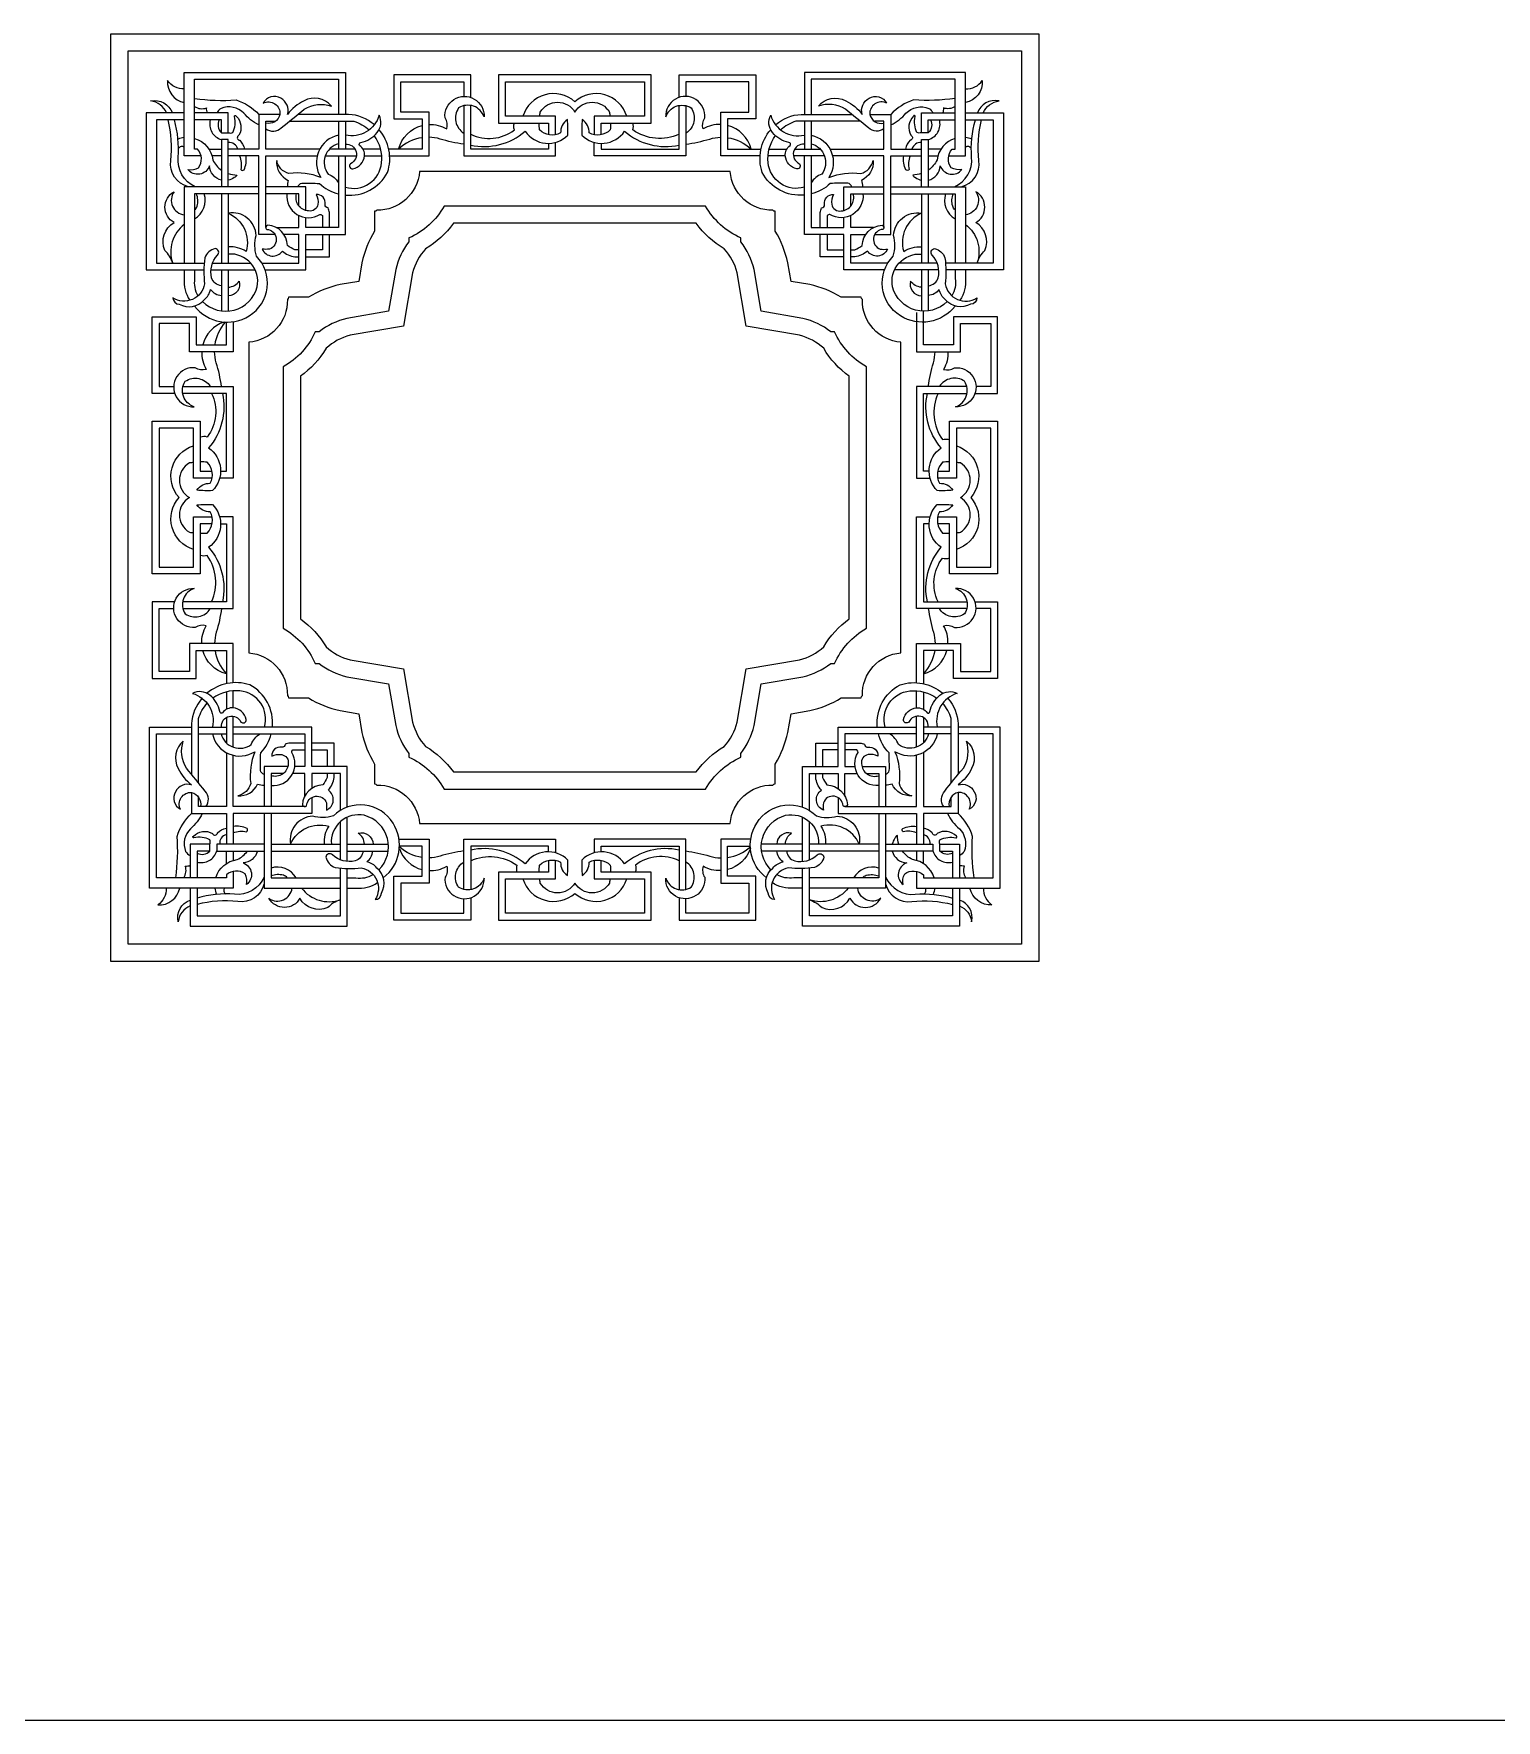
# Model space of a CAD drawing. Extents: x -66030 to 95157, y -13132 to 45879.
# Drawn here: x 35847 to 37883, y 12264 to 14611 of the extents above; entities that cross this region are included whole.
import ezdxf

# ---------------------------------------------------------------- set-up
doc = ezdxf.new("R2010")
doc.units = 0
doc.header["$LTSCALE"] = 100
doc.header["$MEASUREMENT"] = 0
for name, color, linetype in [('3', 11, 'CONTINUOUS'), ('4', 121, 'CONTINUOUS'), ('7', 105, 'CONTINUOUS')]:
    doc.layers.add(name, color=color, linetype=linetype)

msp = doc.modelspace()

# ---------------------------------------------------------------- linework, layer by layer
at = {"layer": '3'}
for p, q in [((36118.2, 14500.9), (36071.3, 14500.9)), ((36108.6, 14491.3), (36071.3, 14491.3)), ((36108.6, 14473.4), (36108.6, 14491.3)), ((36118.2, 14473.4), (36118.2, 14500.9)), ((36271.5, 14489.3), (36271.5, 14450.6)), ((36281.1, 14489.3), (36281.1, 14450.6)), ((36919.9, 14489.3), (36919.9, 14450.6)), ((36929.5, 14489.3), (36929.5, 14450.6)), ((37082.8, 14500.9), (37129.7, 14500.9)), ((37082.8, 14473.4), (37082.8, 14500.9)), ((37092.4, 14491.3), (37129.7, 14491.3)), ((37092.4, 14473.4), (37092.4, 14491.3)), ((36091.1, 14450.6), (36108.6, 14450.6)), ((36170.3, 14341.5), (36170.3, 14441)), ((36170.3, 14441), (36241.8, 14441)), ((36253.1, 14441), (36296.3, 14441)), ((36307.8, 14441), (36331.7, 14441)), ((36893.2, 14441), (36869.3, 14441)), ((36947.9, 14441), (36904.7, 14441)), ((37030.7, 14441), (36959.2, 14441)), ((37030.7, 14341.5), (37030.7, 14441)), ((37109.9, 14450.6), (37092.4, 14450.6)), ((36108.6, 14388.5), (36108.6, 14292)), ((36118.2, 14388.5), (36118.2, 14292)), ((37082.8, 14388.5), (37082.8, 14292)), ((37092.4, 14388.5), (37092.4, 14292)), ((36094.1, 14282.4), (36155.6, 14282.4)), ((36108.6, 14282.4), (36108.6, 14225.4)), ((36118.2, 14282.4), (36118.2, 14225.1)), ((37106.9, 14282.4), (37045.4, 14282.4)), ((37082.8, 14282.4), (37082.8, 14225.1)), ((37092.4, 14282.4), (37092.4, 14225.4)), ((36125.1, 13672.9), (36125.1, 13696.7)), ((37075.9, 13672.9), (37075.9, 13696.7)), ((36076.7, 13646.2), (36115.5, 13646.2)), ((36125.1, 13618.1), (36125.1, 13661.4)), ((37075.9, 13618.1), (37075.9, 13661.4)), ((37124.3, 13646.2), (37085.5, 13646.2)), ((36076.7, 13636.6), (36115.5, 13636.6)), ((37124.3, 13636.6), (37085.5, 13636.6)), ((36125.1, 13535.4), (36125.1, 13606.9)), ((37075.9, 13535.4), (37075.9, 13606.9)), ((36224.6, 13535.4), (36125.1, 13535.4)), ((36976.4, 13535.4), (37075.9, 13535.4)), ((36283.7, 13459.1), (36283.7, 13520.6)), ((36917.3, 13459.1), (36917.3, 13520.6)), ((36092.6, 13483.2), (36065.2, 13483.2)), ((36065.2, 13483.2), (36065.2, 13436.4)), ((36177.6, 13483.2), (36274.1, 13483.2)), ((36283.7, 13483.2), (36340.9, 13483.2)), ((36917.3, 13483.2), (36860.1, 13483.2)), ((37023.4, 13483.2), (36926.9, 13483.2)), ((37108.4, 13483.2), (37135.8, 13483.2)), ((37135.8, 13483.2), (37135.8, 13436.4)), ((36092.6, 13473.6), (36074.8, 13473.6)), ((36074.8, 13473.6), (36074.8, 13436.4)), ((36115.5, 13456.1), (36115.5, 13473.6)), ((36177.6, 13473.6), (36274.1, 13473.6)), ((36283.7, 13473.6), (36340.7, 13473.6)), ((36917.3, 13473.6), (36860.3, 13473.6)), ((37023.4, 13473.6), (36926.9, 13473.6)), ((37085.5, 13456.1), (37085.5, 13473.6)), ((37108.4, 13473.6), (37126.2, 13473.6)), ((37126.2, 13473.6), (37126.2, 13436.4))]:
    msp.add_line(p, q, dxfattribs=at)
at = {"layer": '3', "color": 2}
msp.add_line((-66030.3, 12263.7), (95136.1, 12263.7), dxfattribs=at)
at = {"layer": '3'}
for points in [[(36080, 14441), (36056.9, 14441), (36056.9, 14552.6), (36056.9, 14557.4), (36281.1, 14557.4), (36281.1, 14498.9)], [(37121, 14441), (37144.1, 14441), (37144.1, 14552.6), (37144.1, 14557.4), (36919.9, 14557.4), (36919.9, 14498.9)], [(36455.5, 14522.6), (36455.5, 14553.9), (36348.7, 14553.9), (36348.7, 14492.5), (36387.9, 14492.5), (36387.9, 14450.6), (36341.4, 14450.6)], [(36342.8, 14441), (36397.5, 14441), (36397.5, 14502.1), (36358.3, 14502.1), (36358.3, 14544.3), (36445.9, 14544.3), (36445.9, 14523.9)], [(36637, 14470.5), (36637, 14486.8), (36706.8, 14486.8), (36706.8, 14553.9), (36600.5, 14553.9), (36494.2, 14553.9), (36494.2, 14486.8), (36564, 14486.8), (36564, 14470.5)], [(36573.6, 14470.5), (36573.6, 14496.4), (36503.8, 14496.4), (36503.8, 14544.3), (36600.5, 14544.3), (36697.2, 14544.3), (36697.2, 14496.4), (36627.4, 14496.4), (36627.4, 14470.5)], [(36745.5, 14522.6), (36745.5, 14553.9), (36852.3, 14553.9), (36852.3, 14492.5), (36813.1, 14492.5), (36813.1, 14450.6), (36859.6, 14450.6)], [(36858.2, 14441), (36803.5, 14441), (36803.5, 14502.1), (36842.7, 14502.1), (36842.7, 14544.3), (36755.1, 14544.3), (36755.1, 14523.9)], [(36445.9, 14511), (36445.9, 14441), (36573.6, 14441), (36573.6, 14460)], [(36564, 14458.6), (36564, 14450.6), (36455.5, 14450.6), (36455.5, 14511.3)], [(36755.1, 14511), (36755.1, 14441), (36627.4, 14441), (36627.4, 14460)], [(36637, 14458.6), (36637, 14450.6), (36745.5, 14450.6), (36745.5, 14511.3)], [(36056.9, 14500.9), (36011.2, 14500.9), (36004, 14500.9), (36004, 14287.2), (36004, 14282.4), (36084.2, 14282.4)], [(36056.9, 14491.3), (36018.4, 14491.3), (36018.4, 14292), (36084.7, 14292)], [(36190.1, 14498.9), (36160.7, 14498.9), (36160.7, 14450.6), (36118.2, 14450.6)], [(36245.5, 14450.6), (36170.3, 14450.6), (36170.3, 14489.3), (36183.7, 14489.3)], [(36955.5, 14450.6), (37030.7, 14450.6), (37030.7, 14489.3), (37017.3, 14489.3)], [(37010.9, 14498.9), (37040.3, 14498.9), (37040.3, 14450.6), (37082.8, 14450.6)], [(37144.1, 14491.3), (37182.6, 14491.3), (37182.6, 14292), (37116.3, 14292)], [(37144.1, 14500.9), (37189.8, 14500.9), (37197, 14500.9), (37197, 14287.2), (37197, 14282.4), (37116.8, 14282.4)], [(36118.2, 14398.1), (36118.2, 14464), (36108.6, 14464), (36108.6, 14398.1)], [(37082.8, 14398.1), (37082.8, 14464), (37092.4, 14464), (37092.4, 14398.1)], [(36108.6, 14441), (36095.4, 14441)], [(36183, 14331.9), (36160.7, 14331.9), (36160.7, 14441), (36118.2, 14441)], [(36169.5, 14282.4), (36226, 14282.4), (36226, 14331.9), (36281.1, 14331.9), (36281.1, 14441)], [(36271.5, 14441), (36271.5, 14341.5), (36226, 14341.5), (36226, 14355.4)], [(36294.5, 14450.6), (36259, 14450.6)], [(36330.1, 14450.6), (36305.6, 14450.6)], [(36870.9, 14450.6), (36895.4, 14450.6)], [(36906.5, 14450.6), (36942, 14450.6)], [(37031.5, 14282.4), (36975, 14282.4), (36975, 14331.9), (36919.9, 14331.9), (36919.9, 14441)], [(36929.5, 14441), (36929.5, 14341.5), (36975, 14341.5), (36975, 14355.4)], [(37018, 14331.9), (37040.3, 14331.9), (37040.3, 14441), (37082.8, 14441)], [(37092.4, 14441), (37105.6, 14441)], [(36160.7, 14398.1), (36056.9, 14398.1), (36056.9, 14292)], [(36226, 14365.2), (36226, 14398.1), (36170.3, 14398.1)], [(36975, 14365.2), (36975, 14398.1), (37030.7, 14398.1)], [(37040.3, 14398.1), (37144.1, 14398.1), (37144.1, 14292)], [(36160.7, 14388.5), (36071.3, 14388.5), (36071.3, 14292)], [(36216.4, 14371.5), (36216.4, 14388.5), (36170.3, 14388.5)], [(36984.6, 14371.5), (36984.6, 14388.5), (37030.7, 14388.5)], [(37040.3, 14388.5), (37129.7, 14388.5), (37129.7, 14292)], [(36184.9, 14341.5), (36216.4, 14341.5), (36216.4, 14358.3)], [(37016.1, 14341.5), (36984.6, 14341.5), (36984.6, 14358.3)], [(36164.9, 14292), (36216.4, 14292), (36216.4, 14331.9), (36195.5, 14331.9)], [(36249.3, 14331.9), (36249.3, 14310.4), (36226, 14310.4)], [(36226, 14300.8), (36258.9, 14300.8), (36258.9, 14331.9)], [(36975, 14300.8), (36942.1, 14300.8), (36942.1, 14331.9)], [(36951.7, 14331.9), (36951.7, 14310.4), (36975, 14310.4)], [(37036.1, 14292), (36984.6, 14292), (36984.6, 14331.9), (37005.5, 14331.9)], [(36096.3, 14292), (36149.3, 14292)], [(37104.7, 14292), (37051.7, 14292)], [(36043.5, 14110.6), (36012.2, 14110.6), (36012.2, 14217.3), (36073.6, 14217.3), (36073.6, 14178.2), (36115.5, 14178.2), (36115.5, 14209.7)], [(36125.1, 14210.3), (36125.1, 14168.6), (36064, 14168.6), (36064, 14207.7), (36021.8, 14207.7), (36021.8, 14120.2), (36042.1, 14120.2)], [(37075.9, 14223.3), (37075.9, 14168.6), (37137, 14168.6), (37137, 14207.7), (37179.2, 14207.7), (37179.2, 14120.2), (37158.9, 14120.2)], [(37157.5, 14110.6), (37188.8, 14110.6), (37188.8, 14217.3), (37127.4, 14217.3), (37127.4, 14178.2), (37085.5, 14178.2), (37085.5, 14224.6)], [(36107.5, 14002.1), (36115.5, 14002.1), (36115.5, 14110.6), (36054.7, 14110.6)], [(36055.1, 14120.2), (36125.1, 14120.2), (36125.1, 13992.5), (36106.1, 13992.5)], [(37145.9, 14120.2), (37075.9, 14120.2), (37075.9, 13992.5), (37094.9, 13992.5)], [(37093.5, 14002.1), (37085.5, 14002.1), (37085.5, 14110.6), (37146.3, 14110.6)], [(36095.5, 13929.1), (36079.2, 13929.1), (36079.2, 13859.2), (36012.2, 13859.2), (36012.2, 13965.6), (36012.2, 14071.9), (36079.2, 14071.9), (36079.2, 14002.1), (36095.5, 14002.1)], [(36095.6, 13992.5), (36069.6, 13992.5), (36069.6, 14062.3), (36021.8, 14062.3), (36021.8, 13965.6), (36021.8, 13868.8), (36069.6, 13868.8), (36069.6, 13938.7), (36095.6, 13938.7)], [(37105.4, 13938.7), (37131.4, 13938.7), (37131.4, 13868.8), (37179.2, 13868.8), (37179.2, 13965.6), (37179.2, 14062.3), (37131.4, 14062.3), (37131.4, 13992.5), (37105.4, 13992.5)], [(37105.5, 14002.1), (37121.8, 14002.1), (37121.8, 14071.9), (37188.8, 14071.9), (37188.8, 13965.6), (37188.8, 13859.2), (37121.8, 13859.2), (37121.8, 13929.1), (37105.5, 13929.1)], [(36107.5, 13929.1), (36115.5, 13929.1), (36115.5, 13820.6), (36054.7, 13820.6)], [(36055.1, 13811), (36125.1, 13811), (36125.1, 13938.7), (36106.1, 13938.7)], [(37145.9, 13811), (37075.9, 13811), (37075.9, 13938.7), (37094.9, 13938.7)], [(37093.5, 13929.1), (37085.5, 13929.1), (37085.5, 13820.6), (37146.3, 13820.6)], [(36043.5, 13820.6), (36012.2, 13820.6), (36012.2, 13713.8), (36073.6, 13713.8), (36073.6, 13752.9), (36115.5, 13752.9), (36115.5, 13706.5)], [(36125.1, 13707.8), (36125.1, 13762.5), (36064, 13762.5), (36064, 13723.4), (36021.8, 13723.4), (36021.8, 13811), (36042.1, 13811)], [(37075.9, 13707.8), (37075.9, 13762.5), (37137, 13762.5), (37137, 13723.4), (37179.2, 13723.4), (37179.2, 13811), (37158.9, 13811)], [(37157.5, 13820.6), (37188.8, 13820.6), (37188.8, 13713.8), (37127.4, 13713.8), (37127.4, 13752.9), (37085.5, 13752.9), (37085.5, 13706.5)], [(36115.5, 13695.2), (36115.5, 13670.7)], [(37085.5, 13695.2), (37085.5, 13670.7)], [(36125.1, 13445.1), (36125.1, 13422), (36013.5, 13422), (36008.7, 13422), (36008.7, 13646.2), (36067.1, 13646.2)], [(36115.5, 13659.5), (36115.5, 13624.1)], [(36283.7, 13534.6), (36283.7, 13591.1), (36234.2, 13591.1), (36234.2, 13646.2), (36125.1, 13646.2)], [(36917.3, 13534.6), (36917.3, 13591.1), (36966.8, 13591.1), (36966.8, 13646.2), (37075.9, 13646.2)], [(37075.9, 13445.1), (37075.9, 13422), (37187.5, 13422), (37192.3, 13422), (37192.3, 13646.2), (37133.9, 13646.2)], [(37085.5, 13659.5), (37085.5, 13624.1)], [(36125.1, 13636.6), (36224.6, 13636.6), (36224.6, 13591.1), (36210.7, 13591.1)], [(36265.3, 13591.1), (36265.3, 13623.9), (36234.2, 13623.9)], [(36935.7, 13591.1), (36935.7, 13623.9), (36966.8, 13623.9)], [(37075.9, 13636.6), (36976.4, 13636.6), (36976.4, 13591.1), (36990.3, 13591.1)], [(36115.5, 13610.6), (36115.5, 13535.4), (36076.7, 13535.4), (36076.7, 13548.7)], [(36234.2, 13614.3), (36255.7, 13614.3), (36255.7, 13591.1)], [(36966.8, 13614.3), (36945.3, 13614.3), (36945.3, 13591.1)], [(37085.5, 13610.6), (37085.5, 13535.4), (37124.3, 13535.4), (37124.3, 13548.7)], [(36200.9, 13591.1), (36168, 13591.1), (36168, 13535.4)], [(36194.6, 13581.5), (36177.6, 13581.5), (36177.6, 13535.4)], [(36224.6, 13550), (36224.6, 13581.5), (36207.8, 13581.5)], [(36274.1, 13529.9), (36274.1, 13581.5), (36234.2, 13581.5), (36234.2, 13560.6)], [(36926.9, 13529.9), (36926.9, 13581.5), (36966.8, 13581.5), (36966.8, 13560.6)], [(36976.4, 13550), (36976.4, 13581.5), (36993.2, 13581.5)], [(37000.1, 13591.1), (37033, 13591.1), (37033, 13535.4)], [(37006.4, 13581.5), (37023.4, 13581.5), (37023.4, 13535.4)], [(36067.1, 13555.2), (36067.1, 13525.8), (36115.5, 13525.8), (36115.5, 13483.2)], [(36234.2, 13548), (36234.2, 13525.8), (36125.1, 13525.8), (36125.1, 13483.2)], [(36966.8, 13548), (36966.8, 13525.8), (37075.9, 13525.8), (37075.9, 13483.2)], [(37133.9, 13555.2), (37133.9, 13525.8), (37085.5, 13525.8), (37085.5, 13483.2)], [(36168, 13525.8), (36168, 13422), (36274.1, 13422)], [(36177.6, 13525.8), (36177.6, 13436.4), (36274.1, 13436.4)], [(37023.4, 13525.8), (37023.4, 13436.4), (36926.9, 13436.4)], [(37033, 13525.8), (37033, 13422), (36926.9, 13422)], [(36274.1, 13461.4), (36274.1, 13514.3)], [(36926.9, 13461.4), (36926.9, 13514.3)], [(36168, 13483.2), (36102.1, 13483.2), (36102.1, 13473.6), (36168, 13473.6)], [(36455.5, 13408.6), (36455.5, 13377.3), (36348.7, 13377.3), (36348.7, 13438.7), (36387.9, 13438.7), (36387.9, 13480.5), (36356.4, 13480.5)], [(36355.8, 13490.1), (36397.5, 13490.1), (36397.5, 13429.1), (36358.3, 13429.1), (36358.3, 13386.9), (36445.9, 13386.9), (36445.9, 13407.2)], [(36445.9, 13420.1), (36445.9, 13490.1), (36573.6, 13490.1), (36573.6, 13471.2)], [(36564, 13472.5), (36564, 13480.5), (36455.5, 13480.5), (36455.5, 13419.8)], [(36755.1, 13420.1), (36755.1, 13490.1), (36627.4, 13490.1), (36627.4, 13471.2)], [(36637, 13472.5), (36637, 13480.5), (36745.5, 13480.5), (36745.5, 13419.8)], [(36745.5, 13408.6), (36745.5, 13377.3), (36852.3, 13377.3), (36852.3, 13438.7), (36813.1, 13438.7), (36813.1, 13480.5), (36844.6, 13480.5)], [(36845.2, 13490.1), (36803.5, 13490.1), (36803.5, 13429.1), (36842.7, 13429.1), (36842.7, 13386.9), (36755.1, 13386.9), (36755.1, 13407.2)], [(37033, 13483.2), (37098.9, 13483.2), (37098.9, 13473.6), (37033, 13473.6)], [(36125.1, 13473.6), (36125.1, 13460.5)], [(36564, 13460.6), (36564, 13444.3), (36494.2, 13444.3), (36494.2, 13377.3), (36600.5, 13377.3), (36706.8, 13377.3), (36706.8, 13444.3), (36637, 13444.3), (36637, 13460.6)], [(36627.4, 13460.6), (36627.4, 13434.7), (36697.2, 13434.7), (36697.2, 13386.9), (36600.5, 13386.9), (36503.8, 13386.9), (36503.8, 13434.7), (36573.6, 13434.7), (36573.6, 13460.6)], [(37075.9, 13473.6), (37075.9, 13460.5)], [(36065.2, 13422), (36065.2, 13376.3), (36065.2, 13369.1), (36278.9, 13369.1), (36283.7, 13369.1), (36283.7, 13449.3)], [(36074.8, 13422), (36074.8, 13383.5), (36274.1, 13383.5), (36274.1, 13449.8)], [(37135.8, 13422), (37135.8, 13376.3), (37135.8, 13369.1), (36922.1, 13369.1), (36917.3, 13369.1), (36917.3, 13449.3)], [(37126.2, 13422), (37126.2, 13383.5), (36926.9, 13383.5), (36926.9, 13449.8)]]:
    msp.add_lwpolyline(points, dxfattribs=at)
for points in [[(36056.9, 14534.3, -0.257956), (36033.5, 14546, 0.377236), (36056.9, 14515.4, 0.377236)], [(36108.6, 14407.4, -0.332143), (36091.9, 14427.3, -0.604027), (36061.8, 14422.4, 0.192365), (36076.8, 14424.6, 0.3535), (36075.4, 14450.6), (36071.3, 14450.6), (36071.3, 14547.8), (36271.5, 14547.8), (36271.5, 14498.9)], [(37092.4, 14407.4, 0.332143), (37109.1, 14427.3, 0.604027), (37139.2, 14422.4, -0.192365), (37124.2, 14424.6, -0.3535), (37125.6, 14450.6), (37129.7, 14450.6), (37129.7, 14547.8), (36929.5, 14547.8), (36929.5, 14498.9)], [(37144.1, 14534.3, 0.257956), (37167.5, 14546, -0.377236), (37144.1, 14515.4)], [(36032.2, 14500.9, 0.269344), (36010.1, 14517.6, -0.382175), (36040.3, 14500.9)], [(36071.3, 14521.1, 0.054171), (36129, 14519, -0.130222), (36160.7, 14498.9)], [(36071.3, 14509.8, 0.233183), (36087.6, 14507.8, 0.104011), (36088.6, 14500.9)], [(36160.7, 14484.2, -0.110825), (36139.7, 14500.7, 0.297427), (36108, 14507.3, 0.157314), (36102.4, 14500.9, 0.157314)], [(36170.3, 14478.9, 0.368644), (36191.8, 14480.3, 0.015326), (36223.9, 14506.2, -0.221405), (36261.6, 14510.5, 0.354836), (36223.6, 14517.8, 0.121362), (36200.7, 14498.9, 0.352445), (36191.1, 14521.4, 0.426585), (36166.6, 14514.5, -0.57941), (36190.1, 14498.9, -0.408185), (36170.3, 14486.6)], [(36397.5, 14484.8, -0.141869), (36422.1, 14478.8, 0.220243), (36419.8, 14494, -1.079334), (36474.1, 14495.3, 0.489946), (36438.7, 14507.9, 0.425115), (36445.9, 14472.9)], [(36672.7, 14496.4, 0.545261), (36600.5, 14516.5, 0.545261), (36528.3, 14496.4)], [(36551.6, 14496.4, -0.012856), (36552.3, 14502, -0.5737), (36600.5, 14502.1, -0.5737), (36648.7, 14502, -0.012856), (36649.4, 14496.4)], [(36803.5, 14484.8, 0.141869), (36778.9, 14478.8, -0.220243), (36781.2, 14494, 1.079334), (36726.9, 14495.3, -0.489946), (36762.3, 14507.9, -0.425115), (36755.1, 14472.9)], [(37030.7, 14478.9, -0.368644), (37009.2, 14480.3, -0.015326), (36977.1, 14506.2, 0.221405), (36939.4, 14510.5, -0.354836), (36977.4, 14517.8, -0.121362), (37000.3, 14498.9, -0.352445), (37009.9, 14521.4, -0.426585), (37034.4, 14514.5, 0.57941), (37010.9, 14498.9, 0.408185), (37030.7, 14486.6)], [(37129.7, 14521.1, -0.054171), (37072, 14519, 0.130222), (37040.3, 14498.9)], [(37040.3, 14484.2, 0.110825), (37061.3, 14500.7, -0.297427), (37093, 14507.3, -0.157314), (37098.6, 14500.9)], [(37129.7, 14509.8, -0.233183), (37113.4, 14507.8, -0.104011), (37112.4, 14500.9)], [(37168.8, 14500.9, -0.269344), (37190.9, 14517.6, 0.382175), (37160.7, 14500.9)], [(36062.8, 14398.1, -0.383094), (36038.2, 14434.6, 0.08509), (36034.4, 14491.3, 0.08509)], [(36072.1, 14398.1, -0.316571), (36048.3, 14439.2, 0.091757), (36043.1, 14491.3, 0.091757)], [(36105.5, 14491.3, 0.324733), (36108.6, 14473.4), (36118.2, 14473.4, 0.161669), (36124.4, 14473.5, 0.174086), (36126.8, 14495.8, -0.866267), (36129.3, 14496.5, -0.333522), (36133, 14469.8, 0.808227), (36134, 14462.9, -0.145056), (36140.5, 14450.6)], [(36203.4, 14489.3), (36292.9, 14489.3, -0.113818), (36314.1, 14477.3)], [(36321.2, 14484.4, 0.001251), (36321, 14484.6, 0.169253), (36285.5, 14498.9), (36215.3, 14498.9)], [(36281.1, 14457.5, -0.843249), (36288.1, 14430.3, 0.703525), (36291.6, 14422.9, 0.311459), (36307.8, 14441, 0.271229), (36300.8, 14455.7, -0.566777), (36302.6, 14459.7, 0.180257), (36325.3, 14473.7, 0.307013), (36328, 14497.7, -0.396305), (36281.1, 14470)], [(36455.5, 14456.2, 0.237214), (36531.3, 14475.4, 0.469027), (36590.8, 14470, 0.033336), (36590.2, 14491.6, 0.269331), (36580.7, 14473, -0.32346), (36551.2, 14477.2, -0.021765), (36551, 14486.8)], [(36455.5, 14471.2, 0.282545), (36516.3, 14477.2, -0.169298), (36516.4, 14486.8)], [(36650, 14486.8, -0.021765), (36649.8, 14477.2, -0.32346), (36620.3, 14473, 0.269331), (36610.8, 14491.6, 0.033336), (36610.2, 14470, 0.469027), (36669.7, 14475.4, 0.237214), (36745.5, 14456.2)], [(36745.5, 14471.2, -0.267217), (36681.2, 14477.2, 0.169298), (36681.1, 14486.8)], [(36919.9, 14457.5, 0.843249), (36912.9, 14430.3, -0.703525), (36909.4, 14422.9, -0.311459), (36893.2, 14441, -0.271229), (36900.2, 14455.7, 0.566777), (36898.4, 14459.7, -0.180257), (36875.7, 14473.7, -0.307013), (36873, 14497.7, 0.396305), (36919.9, 14470)], [(36879.8, 14484.4, -0.001251), (36880, 14484.6, -0.169253), (36915.5, 14498.9), (36985.7, 14498.9)], [(36997.6, 14489.3), (36908.1, 14489.3, 0.113818), (36886.9, 14477.3)], [(37095.5, 14491.3, -0.324733), (37092.4, 14473.4), (37082.8, 14473.4, -0.161669), (37076.6, 14473.5, -0.174086), (37074.2, 14495.8, 0.866267), (37071.7, 14496.5, 0.333522), (37068, 14469.8, -0.808227), (37067, 14462.9, 0.145056), (37060.5, 14450.6)], [(37128.9, 14398.1, 0.316571), (37152.7, 14439.2, -0.091757), (37157.9, 14491.3)], [(37138.2, 14398.1, 0.383094), (37162.8, 14434.6, -0.08509), (37166.6, 14491.3)], [(36071.3, 14465.4, -0.298594), (36096.5, 14435.5, 0.126632), (36108.6, 14421.3, 0.126632)], [(36271.5, 14470, 0.523255), (36246.9, 14411.1, 0.123191), (36202.6, 14416.7, -0.292838), (36185.5, 14434.7, 0.323813), (36201.7, 14407.1, 0.103042), (36200.4, 14398.1)], [(36281.1, 14386.5, 0.301226), (36339.8, 14418.1, 0.261003), (36328, 14477.6, 0.261003)], [(36281.1, 14397.5, 0.469587), (36331.5, 14431.6, 0.186027), (36321.3, 14469.3)], [(36387.9, 14466.4, 0.156085), (36355.2, 14450.6, -0.272836), (36387.9, 14483.4)], [(36445.9, 14457.4, -0.038), (36412.9, 14464.6, 0.06603), (36397.5, 14467)], [(36755.1, 14457.4, 0.038), (36788.1, 14464.6, -0.06603), (36803.5, 14467)], [(36813.1, 14466.4, -0.156085), (36845.8, 14450.6, 0.272836), (36813.1, 14483.4)], [(36919.9, 14386.5, -0.301226), (36861.2, 14418.1, -0.261003), (36873, 14477.6)], [(36919.9, 14397.5, -0.469587), (36869.5, 14431.6, -0.186027), (36879.7, 14469.3)], [(36929.5, 14470, -0.523255), (36954.1, 14411.1, -0.123191), (36998.4, 14416.7, 0.292838), (37015.5, 14434.7, -0.323813), (36999.3, 14407.1, -0.103042), (37000.6, 14398.1)], [(37129.7, 14465.4, 0.298594), (37104.5, 14435.5, -0.126632), (37092.4, 14421.3)], [(36133.8, 14441, -0.155144), (36135.4, 14422.4, 0.5112), (36140.1, 14421.8, 0.140711), (36142.8, 14441, 0.140711)], [(36271.5, 14457.9, 0.535191), (36257, 14415.9, -0.180284), (36271.5, 14403.6)], [(36929.5, 14457.9, -0.535191), (36944, 14415.9, 0.180284), (36929.5, 14403.6)], [(37067.2, 14441, 0.155144), (37065.6, 14422.4, -0.5112), (37060.9, 14421.8, -0.140711), (37058.2, 14441)], [(36118.2, 14416.5, 0.082045), (36130.2, 14414.5, -0.175876), (36126.4, 14410.9, -0.104147), (36118.2, 14407.3, -0.104147)], [(37082.8, 14416.5, -0.082045), (37070.8, 14414.5, 0.175876), (37074.6, 14410.9, 0.104147), (37082.8, 14407.3)], [(36056.9, 14345.8, 0.326619), (36040.8, 14292, 0.117783), (36029.8, 14309.6, -0.382175), (36042.7, 14348.3, -0.59242), (36042.7, 14391.3, 0.579824), (36056.9, 14359.3)], [(36215.2, 14398.1, -0.270729), (36220.6, 14403.2, -0.017216), (36245.1, 14402.7, 0.126994), (36271.5, 14388.1, 0.126994)], [(36985.8, 14398.1, 0.270729), (36980.4, 14403.2, 0.017216), (36955.9, 14402.7, -0.126994), (36929.5, 14388.1)], [(37144.1, 14345.8, -0.326619), (37160.2, 14292, -0.117783), (37171.2, 14309.6, 0.382175), (37158.3, 14348.3, 0.59242), (37158.3, 14391.3, -0.579824), (37144.1, 14359.3)], [(36071.3, 14365.9, 0.16897), (36074.7, 14371.2, 0.161789), (36073.8, 14388.5, 0.161789)], [(36199.6, 14388.5, 0.618937), (36245.7, 14359.6, -0.232702), (36249.3, 14358.1), (36249.3, 14341.5)], [(36258.9, 14341.5), (36258.9, 14362.2, 0.040322), (36257.1, 14368.8, -0.448542), (36253, 14373.6, 0.491752), (36240.4, 14387.3, -0.184233), (36242.8, 14373.6, -0.426153), (36229.9, 14364.6, -0.494673), (36213.3, 14388.5)], [(36942.1, 14341.5), (36942.1, 14362.2, -0.040322), (36943.9, 14368.8, 0.448542), (36948, 14373.6, -0.491752), (36960.6, 14387.3, 0.184233), (36958.2, 14373.6, 0.426153), (36971.1, 14364.6, 0.494673), (36987.7, 14388.5)], [(37001.4, 14388.5, -0.618937), (36955.3, 14359.6, 0.232702), (36951.7, 14358.1), (36951.7, 14341.5)], [(37129.7, 14365.9, -0.16897), (37126.3, 14371.2, -0.161789), (37127.2, 14388.5)], [(36071.3, 14232.2, 0.389646), (36147.4, 14218.6, 0.482146), (36157.3, 14301.6, -0.135479), (36157, 14330.5, 0.449153), (36118.2, 14361.4, -0.376132), (36142.9, 14308.1, 0.170875), (36118.2, 14314.4)], [(36216.4, 14310.4), (36210.9, 14310.4, -0.048882), (36200.5, 14316.2, 0.387713), (36173, 14344.9, 0.6178), (36171.6, 14338.9, -0.820264), (36175.4, 14311.4, -0.071788), (36165.4, 14311.4, 0.591857), (36193.4, 14308.7, 0.160872), (36210.9, 14300.8), (36216.4, 14300.8)], [(36984.6, 14310.4), (36990.1, 14310.4, 0.048882), (37000.5, 14316.2, -0.387713), (37028, 14344.9, -0.6178), (37029.4, 14338.9, 0.820264), (37025.6, 14311.4, 0.071788), (37035.6, 14311.4, -0.591857), (37007.6, 14308.7, -0.160872), (36990.1, 14300.8), (36984.6, 14300.8)], [(37129.7, 14232.2, -0.389646), (37053.6, 14218.6, -0.482146), (37043.7, 14301.6, 0.135479), (37044, 14330.5, -0.449153), (37082.8, 14361.4, 0.376132), (37058.1, 14308.1, -0.170875), (37082.8, 14314.4)], [(36108.6, 14260.4, -0.307356), (36094.9, 14271.5, -0.254826), (36103.2, 14302.9, 0.626227), (36099.9, 14312.2, 0.254662), (36085.4, 14299.1, 0.05663), (36085.1, 14262.9, -0.534089), (36040.9, 14243.5, 0.396761), (36049.8, 14234.7, 0.359257), (36084.8, 14241, 0.176838), (36093.3, 14255.3, 0.204898), (36108.6, 14246.7)], [(36082.4, 14238.5, 0.582387), (36158.3, 14258.7, 0.498726), (36118.2, 14304.5)], [(37118.6, 14238.5, -0.582387), (37042.7, 14258.7, -0.498726), (37082.8, 14304.5)], [(37092.4, 14260.4, 0.307356), (37106.1, 14271.5, 0.254826), (37097.8, 14302.9, -0.626227), (37101.1, 14312.2, -0.254662), (37115.6, 14299.1, -0.05663), (37115.9, 14262.9, 0.534089), (37160.1, 14243.5, -0.396761), (37151.2, 14234.7, -0.359257), (37116.2, 14241, -0.176838), (37107.7, 14255.3, -0.204898), (37092.4, 14246.7)], [(36056.9, 14282.4), (36056.9, 14270.4, 0.173294), (36064.6, 14240.1, 0.173294)], [(36071.3, 14282.4), (36071.3, 14270.4, 0.178782), (36075.9, 14246.4, 0.178782)], [(37129.7, 14282.4), (37129.7, 14270.4, -0.178782), (37125.1, 14246.4)], [(37144.1, 14282.4), (37144.1, 14270.4, -0.173294), (37136.4, 14240.1)], [(36118.2, 14258.4, 0.237045), (36133.2, 14266.9, -0.498741), (36118.2, 14246.4)], [(37082.8, 14258.4, -0.237045), (37067.8, 14266.9, 0.498741), (37082.8, 14246.4)], [(36112.2, 14209.9, 0.252887), (36082.7, 14178.2)], [(36099.7, 14178.2, -0.149636), (36114.4, 14209.7, -0.149636)], [(36081.3, 14168.6, 0.141869), (36087.3, 14144, -0.220243), (36072.1, 14146.2, 1.079334), (36070.7, 14092, -0.489946), (36058.2, 14127.4, -0.425115), (36093.1, 14120.2)], [(36108.7, 14120.2, 0.038), (36101.5, 14153.1, -0.06603), (36099.1, 14168.6)], [(37092.3, 14120.2, -0.038), (37099.5, 14153.1, 0.06603), (37101.9, 14168.6)], [(37119.7, 14168.6, -0.141869), (37113.7, 14144, 0.220243), (37128.9, 14146.2, -1.079334), (37130.3, 14092, 0.489946), (37142.8, 14127.4, 0.425115), (37107.9, 14120.2)], [(36109.9, 14110.6, -0.237214), (36090.7, 14034.7, -0.469027), (36096.1, 13975.2, -0.033336), (36074.5, 13975.8, -0.269331), (36093.1, 13985.4, 0.32346), (36088.8, 14014.9, 0.021765), (36079.2, 14015.1)], [(36094.9, 14110.6, -0.282545), (36088.8, 14049.8, 0.169298), (36079.2, 14049.7)], [(37121.8, 14015.1, 0.021765), (37112.2, 14014.9, 0.32346), (37107.9, 13985.4, -0.269331), (37126.5, 13975.8, -0.033336), (37104.9, 13975.2, -0.469027), (37110.3, 14034.7, -0.237214), (37091.1, 14110.6)], [(37106.1, 14110.6, 0.267217), (37112.2, 14046.2, -0.169298), (37121.8, 14046.1)], [(36069.6, 13893.4, -0.545261), (36049.6, 13965.6, -0.545261), (36069.6, 14037.7)], [(37131.4, 14037.7, -0.545261), (37151.4, 13965.6, -0.545261), (37131.4, 13893.4)], [(36069.6, 14014.5, 0.012856), (36064, 14013.7, 0.5737), (36064, 13965.6, 0.5737), (36064, 13917.4, 0.012856), (36069.6, 13916.6)], [(37131.4, 13916.6, 0.012856), (37137, 13917.4, 0.5737), (37137, 13965.6, 0.5737), (37137, 14013.7, 0.012856), (37131.4, 14014.5)], [(36079.2, 13916, 0.021765), (36088.8, 13916.2, 0.32346), (36093.1, 13945.7, -0.269331), (36074.5, 13955.3, -0.033336), (36096.1, 13955.9, -0.469027), (36090.7, 13896.4, -0.237214), (36109.9, 13820.6)], [(37091.1, 13820.6, -0.237214), (37110.3, 13896.4, -0.469027), (37104.9, 13955.9, -0.033336), (37126.5, 13955.3, -0.269331), (37107.9, 13945.7, 0.32346), (37112.2, 13916.2, 0.021765), (37121.8, 13916)], [(36094.9, 13820.6, 0.267217), (36088.8, 13884.9, -0.169298), (36079.2, 13885)], [(37106.1, 13820.6, -0.282545), (37112.2, 13881.4, 0.169298), (37121.8, 13881.5)], [(36081.3, 13762.5, -0.141869), (36087.3, 13787.1, 0.220243), (36072.1, 13784.9, -1.079334), (36070.7, 13839.1, 0.489946), (36058.2, 13803.7, 0.425115), (36093.1, 13811)], [(37119.7, 13762.5, 0.141869), (37113.7, 13787.1, -0.220243), (37128.9, 13784.9, 1.079334), (37130.3, 13839.1, -0.489946), (37142.8, 13803.7, -0.425115), (37107.9, 13811)], [(36108.7, 13811, -0.038), (36101.5, 13778, 0.06603), (36099.1, 13762.5)], [(37092.3, 13811, 0.038), (37099.5, 13778, -0.06603), (37101.9, 13762.5)], [(36099.7, 13752.9, 0.156085), (36115.5, 13720.3, -0.272836), (36082.7, 13752.9)], [(37101.3, 13752.9, -0.156085), (37085.5, 13720.3, 0.272836), (37118.3, 13752.9)], [(36081.7, 13686.3, 0.001251), (36081.4, 13686, 0.169253), (36067.1, 13650.5), (36067.1, 13580.3)], [(36108.6, 13646.2, -0.843249), (36135.7, 13653.1, 0.703525), (36143.2, 13656.7, 0.311459), (36125.1, 13672.9, 0.271229), (36110.3, 13665.9, -0.566777), (36106.4, 13667.6, 0.180257), (36092.4, 13690.4, 0.307013), (36068.3, 13693, -0.396305), (36096.1, 13646.2)], [(36179.6, 13646.2, 0.301226), (36148, 13704.9, 0.261003), (36088.5, 13693.1)], [(36168.6, 13646.2, 0.469587), (36134.4, 13696.5, 0.186027), (36096.8, 13686.4)], [(37021.4, 13646.2, -0.301226), (37053, 13704.9, -0.261003), (37112.5, 13693.1, -0.261003)], [(37032.4, 13646.2, -0.469587), (37066.6, 13696.5, -0.186027), (37104.2, 13686.4)], [(37092.4, 13646.2, 0.843249), (37065.3, 13653.1, -0.703525), (37057.8, 13656.7, -0.311459), (37075.9, 13672.9, -0.271229), (37090.7, 13665.9, 0.566777), (37094.6, 13667.6, -0.180257), (37108.6, 13690.4, -0.307013), (37132.7, 13693, 0.396305), (37104.9, 13646.2)], [(37119.3, 13686.3, -0.001251), (37119.6, 13686, -0.169253), (37133.9, 13650.5), (37133.9, 13580.3)], [(36076.7, 13568.5), (36076.7, 13658, -0.113818), (36088.7, 13679.2)], [(37124.3, 13568.5), (37124.3, 13658, 0.113818), (37112.3, 13679.2)], [(36158.7, 13473.6, -0.332143), (36138.7, 13457, -0.604027), (36143.6, 13426.9, 0.192365), (36141.5, 13441.9, 0.3535), (36115.5, 13440.4), (36115.5, 13436.4), (36018.3, 13436.4), (36018.3, 13636.6), (36067.1, 13636.6)], [(36087.1, 13535.4, 0.368644), (36085.8, 13556.8, 0.015326), (36059.8, 13588.9, -0.221405), (36055.5, 13626.7, 0.354836), (36048.3, 13588.6, 0.121362), (36067.1, 13565.8, 0.352445), (36044.6, 13556.2, 0.426585), (36051.6, 13531.7, -0.57941), (36067.1, 13555.2, -0.408185), (36079.5, 13535.4)], [(36096.1, 13636.6, 0.523255), (36155, 13611.9, 0.123191), (36149.3, 13567.7, -0.292838), (36131.4, 13550.6, 0.323813), (36158.9, 13566.8, 0.103042), (36168, 13565.5)], [(36108.2, 13636.6, 0.535191), (36150.2, 13622, -0.180284), (36162.5, 13636.6)], [(36168, 13580.2, -0.270729), (36162.9, 13585.6, -0.017216), (36163.3, 13610.2, 0.126994), (36177.9, 13636.6)], [(36224.6, 13623.9), (36203.9, 13623.9, 0.040322), (36197.3, 13622.2, -0.448542), (36192.5, 13618.1, 0.491752), (36178.8, 13605.5, -0.184233), (36192.5, 13607.8, -0.426153), (36201.5, 13595, -0.494673), (36177.6, 13578.4)], [(36976.4, 13623.9), (36997.1, 13623.9, -0.040322), (37003.7, 13622.2, 0.448542), (37008.5, 13618.1, -0.491752), (37022.2, 13605.5, 0.184233), (37008.5, 13607.8, 0.426153), (36999.5, 13595, 0.494673), (37023.4, 13578.4)], [(37033, 13580.2, 0.270729), (37038.1, 13585.6, 0.017216), (37037.7, 13610.2, -0.126994), (37023.1, 13636.6, -0.126994)], [(37104.9, 13636.6, -0.523255), (37046, 13611.9, -0.123191), (37051.7, 13567.7, 0.292838), (37069.6, 13550.6, -0.323813), (37042.1, 13566.8, -0.103042), (37033, 13565.5)], [(37092.8, 13636.6, -0.535191), (37050.8, 13622, 0.180284), (37038.5, 13636.6)], [(37042.3, 13473.6, 0.332143), (37062.3, 13457, 0.604027), (37057.4, 13426.9, -0.192365), (37059.5, 13441.9, -0.3535), (37085.5, 13440.4), (37085.5, 13436.4), (37182.7, 13436.4), (37182.7, 13636.6), (37133.9, 13636.6)], [(37113.9, 13535.4, -0.368644), (37115.2, 13556.8, -0.015326), (37141.2, 13588.9, 0.221405), (37145.5, 13626.7, -0.354836), (37152.7, 13588.6, -0.121362), (37133.9, 13565.8, -0.352445), (37156.4, 13556.2, -0.426585), (37149.4, 13531.7, 0.57941), (37133.9, 13555.2, 0.408185), (37121.5, 13535.4)], [(36177.6, 13564.7, 0.618937), (36206.4, 13610.8, -0.232702), (36207.9, 13614.3), (36224.6, 13614.3)], [(37023.4, 13564.7, -0.618937), (36994.6, 13610.8, 0.232702), (36993.1, 13614.3), (36976.4, 13614.3)], [(36255.7, 13581.5), (36255.7, 13576, -0.048882), (36249.8, 13565.6, 0.387713), (36221.2, 13538.1, 0.6178), (36227.2, 13536.6, -0.820264), (36254.7, 13540.5, -0.071788), (36254.6, 13530.5, 0.591857), (36257.4, 13558.4, 0.160872), (36265.3, 13576), (36265.3, 13581.5)], [(36945.3, 13581.5), (36945.3, 13576, 0.048882), (36951.2, 13565.6, -0.387713), (36979.8, 13538.1, -0.6178), (36973.8, 13536.6, 0.820264), (36946.3, 13540.5, 0.071788), (36946.4, 13530.5, -0.591857), (36943.6, 13558.4, -0.160872), (36935.7, 13576), (36935.7, 13581.5)], [(36045, 13436.4, 0.054171), (36047, 13494, -0.130222), (36067.1, 13525.8)], [(36081.8, 13525.8, -0.110825), (36065.4, 13504.7, 0.297427), (36058.8, 13473.1, 0.157314), (36065.2, 13467.5)], [(36333.8, 13436.3, 0.389646), (36347.4, 13512.5, 0.482146), (36264.4, 13522.4, -0.135479), (36235.6, 13522.1, 0.449153), (36204.7, 13483.2, -0.376132), (36258, 13508, 0.170875), (36251.7, 13483.2)], [(36327.6, 13447.4, 0.582387), (36307.3, 13523.3, 0.498726), (36261.6, 13483.2)], [(36867.2, 13436.3, -0.389646), (36853.6, 13512.5, -0.482146), (36936.6, 13522.4, 0.135479), (36965.4, 13522.1, -0.449153), (36996.3, 13483.2, 0.376132), (36943, 13508, -0.170875), (36949.3, 13483.2)], [(36873.4, 13447.4, -0.582387), (36893.7, 13523.3, -0.498726), (36939.4, 13483.2)], [(37119.2, 13525.8, 0.110825), (37135.6, 13504.7, -0.297427), (37142.2, 13473.1, -0.157314), (37135.8, 13467.5, -0.157314)], [(37156, 13436.4, -0.054171), (37154, 13494, 0.130222), (37133.9, 13525.8)], [(36074.8, 13470.6, 0.324733), (36092.6, 13473.6), (36092.6, 13483.2, 0.161669), (36092.5, 13489.4, 0.174086), (36070.3, 13491.9, -0.866267), (36069.5, 13494.4, -0.333522), (36096.2, 13498.1, 0.808227), (36103.2, 13499.1, -0.145056), (36115.5, 13505.6)], [(36125.1, 13498.8, -0.155144), (36143.6, 13500.4, 0.5112), (36144.2, 13505.1, 0.140711), (36125.1, 13507.9)], [(36307.7, 13483.2, 0.237045), (36299.1, 13498.3, -0.498741), (36319.6, 13483.2)], [(36893.3, 13483.2, -0.237045), (36901.9, 13498.3, 0.498741), (36881.4, 13483.2)], [(37075.9, 13498.8, 0.155144), (37057.4, 13500.4, -0.5112), (37056.8, 13505.1, -0.140711), (37075.9, 13507.9, -0.140711)], [(37126.2, 13470.6, -0.324733), (37108.4, 13473.6), (37108.4, 13483.2, -0.161669), (37108.5, 13489.4, -0.174086), (37130.7, 13491.9, 0.866267), (37131.5, 13494.4, 0.333522), (37104.8, 13498.1, -0.808227), (37097.8, 13499.1, 0.145056), (37085.5, 13505.6)], [(36356.2, 13477.3, 0.252887), (36387.9, 13447.7)], [(36387.9, 13464.7, -0.149636), (36356.3, 13479.5, -0.149636)], [(36551, 13444.3, -0.021765), (36551.2, 13453.9, -0.32346), (36580.7, 13458.2, 0.269331), (36590.2, 13439.5, 0.033336), (36590.8, 13461.1, 0.469027), (36531.3, 13455.7, 0.237214), (36455.5, 13474.9)], [(36745.5, 13474.9, 0.237214), (36669.7, 13455.7, 0.469027), (36610.2, 13461.1, 0.033336), (36610.8, 13439.5, 0.269331), (36620.3, 13458.2, -0.32346), (36649.8, 13453.9, -0.021765), (36650, 13444.3)], [(36813.1, 13464.7, 0.149636), (36844.7, 13479.5, 0.149636)], [(36844.8, 13477.3, -0.252887), (36813.1, 13447.7)], [(37051.4, 13483.2, -0.082045), (37049.4, 13495.3, 0.175876), (37045.9, 13491.4, 0.104147), (37042.2, 13483.2, 0.104147)], [(36056.2, 13436.4, 0.233183), (36058.3, 13452.7, 0.104011), (36065.2, 13453.7)], [(36100.6, 13436.4, -0.298594), (36130.5, 13461.6, 0.126632), (36144.7, 13473.6)], [(36305.7, 13473.6, -0.307356), (36294.6, 13460, -0.254826), (36263.2, 13468.3, 0.626227), (36253.9, 13465, 0.254662), (36267, 13450.5, 0.05663), (36303.2, 13450.2, -0.534089), (36322.5, 13406, 0.396761), (36331.4, 13414.9, 0.359257), (36325.1, 13449.8, 0.176838), (36310.8, 13458.4, 0.204898), (36319.3, 13473.6)], [(36445.9, 13473.7, 0.038), (36412.9, 13466.5, -0.06603), (36397.5, 13464.1)], [(36397.5, 13446.3, 0.141869), (36422.1, 13452.4, -0.220243), (36419.8, 13437.1, 1.079334), (36474.1, 13435.8, -0.489946), (36438.7, 13423.2, -0.425115), (36445.9, 13458.2)], [(36455.5, 13460, -0.267217), (36519.8, 13453.9, 0.169298), (36519.9, 13444.3)], [(36745.5, 13460, 0.282545), (36684.7, 13453.9, -0.169298), (36684.6, 13444.3)], [(36803.5, 13446.3, -0.141869), (36778.9, 13452.4, 0.220243), (36781.2, 13437.1, -1.079334), (36726.9, 13435.8, 0.489946), (36762.3, 13423.2, 0.425115), (36755.1, 13458.2)], [(36755.1, 13473.7, -0.038), (36788.1, 13466.5, 0.06603), (36803.5, 13464.1)], [(36895.3, 13473.6, 0.307356), (36906.4, 13460, 0.254826), (36937.8, 13468.3, -0.626227), (36947.1, 13465, -0.254662), (36934, 13450.5, -0.05663), (36897.8, 13450.2, 0.534089), (36878.5, 13406, -0.396761), (36869.6, 13414.9, -0.359257), (36875.9, 13449.8, -0.176838), (36890.2, 13458.4, -0.204898), (36881.7, 13473.6)], [(37100.4, 13436.4, 0.298594), (37070.5, 13461.6, -0.126632), (37056.3, 13473.6, -0.126632)], [(37144.8, 13436.4, -0.233183), (37142.7, 13452.7, -0.104011), (37135.8, 13453.7)], [(36168, 13437.1, -0.316571), (36126.8, 13413.4, 0.091757), (36074.8, 13408.2)], [(36168, 13427.9, -0.383094), (36131.5, 13403.3, 0.08509), (36074.8, 13399.4)], [(36200.1, 13436.4, 0.16897), (36194.9, 13439.8, 0.161789), (36177.6, 13438.9)], [(36283.7, 13436.4), (36295.7, 13436.4, 0.178782), (36319.7, 13440.9)], [(36283.7, 13422), (36295.7, 13422, 0.173294), (36325.9, 13429.6)], [(36528.3, 13434.7, 0.545261), (36600.5, 13414.7, 0.545261), (36672.7, 13434.7)], [(36649.4, 13434.7, -0.012856), (36648.7, 13429.1, -0.5737), (36600.5, 13429, -0.5737), (36552.3, 13429.1, -0.012856), (36551.6, 13434.7)], [(36917.3, 13422), (36905.3, 13422, -0.173294), (36875.1, 13429.6, -0.173294)], [(36917.3, 13436.4), (36905.3, 13436.4, -0.178782), (36881.3, 13440.9, -0.178782)], [(37000.9, 13436.4, -0.16897), (37006.1, 13439.8, -0.161789), (37023.4, 13438.9, -0.161789)], [(37033, 13437.1, 0.316571), (37074.2, 13413.4, -0.091757), (37126.2, 13408.2, -0.091757)], [(37033, 13427.9, 0.383094), (37069.5, 13403.3, -0.08509), (37126.2, 13399.4, -0.08509)], [(36031.8, 13422, -0.257956), (36020, 13398.6, 0.377236), (36050.6, 13422)], [(36065.2, 13397.3, 0.269344), (36048.4, 13375.2, -0.382175), (36065.2, 13405.4)], [(36220.2, 13422, 0.326619), (36274.1, 13405.8, 0.117783), (36256.5, 13394.8, -0.382175), (36217.8, 13407.8, -0.59242), (36174.8, 13407.8, 0.579824), (36206.8, 13422)], [(36980.8, 13422, -0.326619), (36926.9, 13405.8, -0.117783), (36944.5, 13394.8, 0.382175), (36983.2, 13407.8, 0.59242), (37026.2, 13407.8, -0.579824), (36994.2, 13422)], [(37135.8, 13397.3, -0.269344), (37152.6, 13375.2, 0.382175), (37135.8, 13405.4)], [(37169.2, 13422, 0.257956), (37181, 13398.6, -0.377236), (37150.4, 13422, -0.377236)]]:
    msp.add_lwpolyline(points, format="xyb", dxfattribs=at)
for centre, radius, start, end in [((36114.5, 14485.3), 22.2, 164.4083, 254.5449), ((37086.5, 14485.3), 22.2, 285.4551, 15.5917), ((36061.1, 14431.2), 35.7, 96.8128, 111.2154), ((37139.9, 14431.2), 35.7, 68.7846, 83.1872), ((36053.5, 14448.9), 5.23, 49.8679, 153.9373), ((36119, 14447.2), 12.8, 15.611, 93.6559), ((37082, 14447.2), 12.8, 86.3441, 164.389), ((37147.5, 14448.9), 5.23, 26.0627, 130.1321), ((36056, 14379.5), 30.1, 300.4516, 17.3194), ((37145, 14379.5), 30.1, 162.6806, 239.5484), ((36118.9, 13484.1), 12.8, 105.611, 183.6559), ((37082.1, 13484.1), 12.8, 356.3441, 74.389), ((36080.7, 13479.6), 22.2, 254.4083, 344.5449), ((36186.6, 13421.1), 30.1, 30.4516, 107.3194), ((37014.4, 13421.1), 30.1, 72.6806, 149.5484), ((37120.3, 13479.6), 22.2, 195.4551, 285.5917), ((36134.8, 13426.2), 35.7, 186.8128, 201.2154), ((36117.2, 13418.6), 5.23, 139.8679, 243.9373), ((37083.8, 13418.6), 5.23, 296.0627, 40.1321), ((37066.2, 13426.2), 35.7, 338.7846, 353.1872)]:
    msp.add_arc(centre, radius, start, end, dxfattribs=at)
at = {"layer": '4'}
msp.add_lwpolyline([(35954.9, 14611.2), (37246.1, 14611.2), (37246.1, 13320), (35954.9, 13320)], close=True, dxfattribs=at)
for points in [[(36901.4, 14266.5), (36896.9, 14292.4, 0.080229), (36879.4, 14336.4), (36879.4, 14364.1, -0.259753), (36876.1, 14365.6, -0.397725), (36816.7, 14419.3), (36384.3, 14419.3, -0.397725), (36324.9, 14365.6, -0.259753), (36321.6, 14364.1), (36321.6, 14336.4, 0.080229), (36304.1, 14292.4), (36299.6, 14266.5), (36273.7, 14262, 0.080229), (36229.7, 14244.4), (36202, 14244.4, -0.259753), (36200.4, 14241.2, -0.397725), (36146.7, 14181.7), (36146.7, 13749.4, -0.397725), (36200.4, 13689.9, -0.259753), (36202, 13686.7), (36229.7, 13686.7, 0.080229), (36273.7, 13669.1), (36299.6, 13664.7), (36304.1, 13638.7, 0.080229), (36321.6, 13594.7), (36321.6, 13567.1, -0.259753), (36324.9, 13565.5, -0.397725), (36384.3, 13511.8), (36816.7, 13511.8, -0.397725), (36876.1, 13565.5, -0.259753), (36879.4, 13567.1), (36879.4, 13594.7, 0.080229), (36896.9, 13638.7), (36901.4, 13664.7), (36927.3, 13669.1, 0.080229), (36971.3, 13686.7), (36999, 13686.7, -0.259753), (37000.6, 13689.9, -0.397725), (37054.3, 13749.4), (37054.3, 14181.7, -0.397725), (37000.6, 14241.2, -0.259753), (36999, 14244.4), (36971.3, 14244.4, 0.080229), (36927.3, 14262)], [(36839, 14204.1), (36826.3, 14278.2, 0.127034), (36808.2, 14311.9, -0.101918), (36769.4, 14347.3), (36431.6, 14347.3, -0.101918), (36392.8, 14311.9, 0.127034), (36374.7, 14278.2), (36362, 14204.1), (36287.9, 14191.4, 0.127034), (36254.2, 14173.3, -0.101918), (36218.7, 14134.4), (36218.7, 13796.7, -0.101918), (36254.2, 13757.8, 0.127034), (36287.9, 13739.7), (36362, 13727), (36374.7, 13653, 0.127034), (36392.8, 13619.2, -0.101918), (36431.6, 13583.8), (36769.4, 13583.8, -0.101918), (36808.2, 13619.2, 0.127034), (36826.3, 13653), (36839, 13727), (36913.1, 13739.7, 0.127034), (36946.8, 13757.8, -0.101918), (36982.3, 13796.7), (36982.3, 14134.4, -0.101918), (36946.8, 14173.3, 0.127034), (36913.1, 14191.4)]]:
    msp.add_lwpolyline(points, format="xyb", close=True, dxfattribs=at)
at = {"layer": '7'}
msp.add_lwpolyline([(35978.9, 14587.2), (37222.1, 14587.2), (37222.1, 13344), (35978.9, 13344)], close=True, dxfattribs=at)
msp.add_lwpolyline([(36859.8, 14224.9), (36849.9, 14283, 0.107876), (36831.4, 14321.7), (36831.4, 14326.9, -0.159392), (36782.4, 14371.3), (36418.6, 14371.3, -0.159392), (36369.6, 14326.9), (36369.6, 14321.7, 0.107876), (36351.1, 14283), (36341.2, 14224.9), (36283.1, 14214.9, 0.107876), (36244.4, 14196.4), (36239.2, 14196.4, -0.159392), (36194.7, 14147.5), (36194.7, 13783.6, -0.159392), (36239.2, 13734.7), (36244.4, 13734.7, 0.107876), (36283.1, 13716.2), (36341.2, 13706.2), (36351.1, 13648.1, 0.107876), (36369.6, 13609.4), (36369.6, 13604.2, -0.159392), (36418.6, 13559.8), (36782.4, 13559.8, -0.159392), (36831.4, 13604.2), (36831.4, 13609.4, 0.107876), (36849.9, 13648.1), (36859.8, 13706.2), (36917.9, 13716.2, 0.107876), (36956.6, 13734.7), (36961.8, 13734.7, -0.159392), (37006.3, 13783.6), (37006.3, 14147.5, -0.159392), (36961.8, 14196.4), (36956.6, 14196.4, 0.107876), (36917.9, 14214.9)], format="xyb", close=True, dxfattribs=at)

doc.saveas('drawing.dxf')
